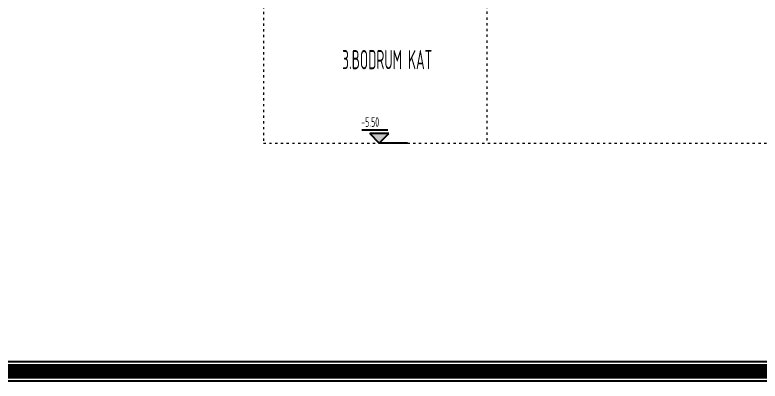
# Model space of a CAD drawing. Extents: x 41749 to 92598, y -24291 to 29432.
# Drawn here: x 80881 to 82047, y -24291 to -23718 of the extents above; entities that cross this region are included whole.
import ezdxf

# ---------------------------------------------------------------- set-up
doc = ezdxf.new("R2010")
doc.units = 0
doc.header["$MEASUREMENT"] = 0
doc.linetypes.add('ACAD_ISO03W100', pattern=[30, 12, -18])
doc.layers.add('KAPI-ACILIM1', color=13, linetype='ACAD_ISO03W100', lineweight=20)
doc.layers.add('MERBAS', color=231, linetype='CONTINUOUS')
doc.layers.add('SIVA', color=7, linetype='CONTINUOUS')
doc.styles.add('OLCU', font='isocpeur.ttf', dxfattribs={"width": 0.59})

msp = doc.modelspace()

# ---------------------------------------------------------------- hatches: boundary and pattern name
at = {"layer": 'SIVA', "linetype": 'ByBlock', "ltscale": 1.5}
msp.add_hatch(color=256, dxfattribs=at).paths.add_polyline_path([(81466.25045, -23903.22794), (81451.25045, -23918.22794), (81436.25045, -23903.22794)])

# ---------------------------------------------------------------- linework, layer by layer
at = {"layer": 'KAPI-ACILIM1', "linetype": 'ACAD_ISO03W100', "ltscale": 0.3}
for p, q in [((81270.30043, -23668.22794), (81270.30043, -23918.22794)), ((81619.47892, -23667.71978), (81619.47892, -23918.22794)), ((81270.30043, -23918.22794), (83439.47892, -23918.22794))]:
    msp.add_line(p, q, dxfattribs=at)
at = {"layer": 'MERBAS'}
for points in [[(77072.0777, -24290.68394), (77072.0777, -21390.68394), (87681.83095, -21390.68394), (87681.83095, -24290.68394)], [(77077.0777, -24285.68394), (77077.0777, -21395.68394), (87676.83095, -21395.68394), (87676.83095, -24285.68394)], [(77097.0777, -24265.68394), (77097.0777, -21415.68394), (87656.83095, -21415.68394), (87656.83095, -24265.68394)], [(77102.0777, -24260.68394), (77102.0777, -21420.68394), (87651.83095, -21420.68394), (87651.83095, -24260.68394)]]:
    msp.add_lwpolyline(points, close=True, dxfattribs=at)
at = {"layer": 'MERBAS', "const_width": 20}
msp.add_lwpolyline([(77087.0777, -24275.68394), (77087.0777, -21405.68394), (87666.83095, -21405.68394), (87666.83095, -24275.68394)], close=True, dxfattribs=at)
at = {"layer": 'SIVA'}
for p, q in [((81464.45597, -23898.22501), (81424.07337, -23898.22501)), ((81466.25045, -23903.22794), (81436.25045, -23903.22794)), ((81451.25045, -23918.22794), (81436.25045, -23903.22794)), ((81451.25045, -23918.22794), (81466.25045, -23903.22794)), ((81495.53362, -23918.22794), (81451.25045, -23918.22794)), ((81495.53362, -23918.22794), (81451.25045, -23918.22794))]:
    msp.add_line(p, q, dxfattribs=at)

# ---------------------------------------------------------------- texts
at = {"layer": 'SIVA', "style": 'OLCU', "width": 0.5}
for s, height, p in [('3.BODRUM KAT', 30, (81393.25402, -23802.80613)), ('-5.50', 15, (81423.00245, -23892.93696))]:
    msp.add_text(s, height=height, dxfattribs=at).set_placement(p)

doc.saveas('drawing.dxf')
